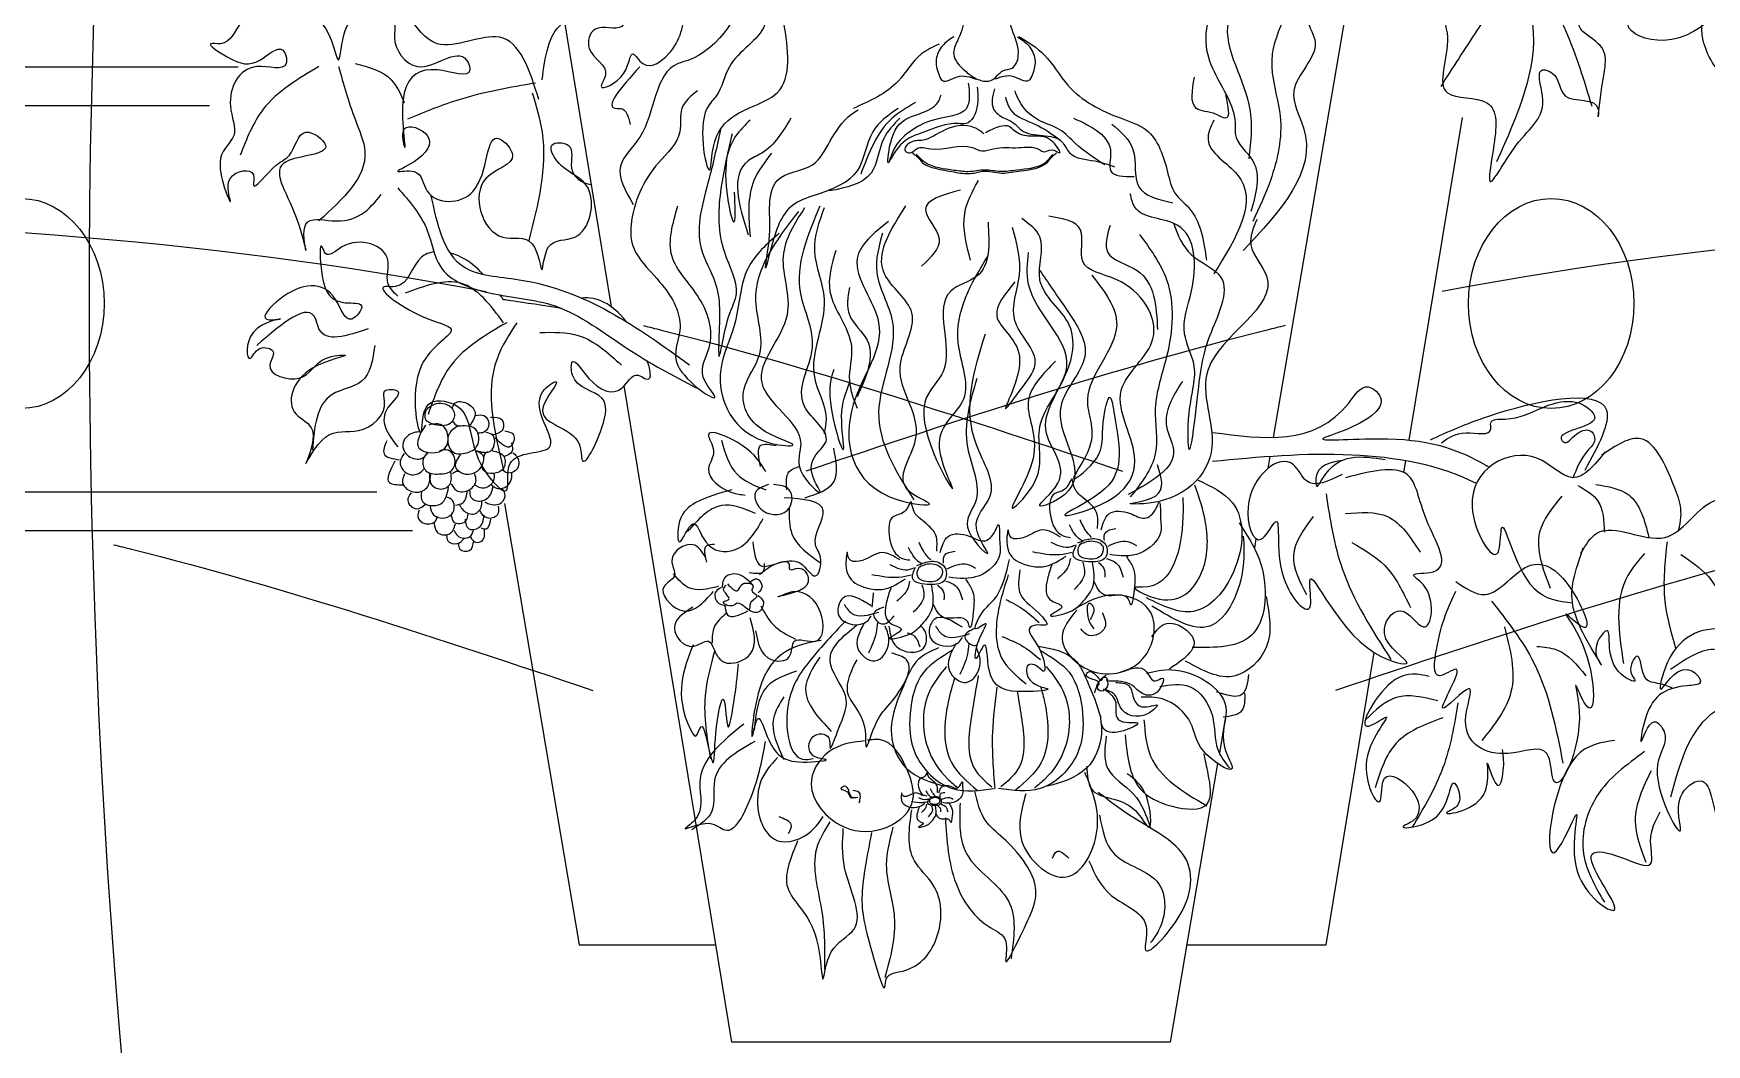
# Model space of a CAD drawing. Extents: x 3172 to 33391, y 13916 to 34175.
# Drawn here: x 27343.2 to 27797.8, y 25457.2 to 25731.9 of the extents above; entities that cross this region are included whole.
import ezdxf

# ---------------------------------------------------------------- set-up
doc = ezdxf.new("R2010")
doc.units = 0
doc.layers.get('0').update_dxf_attribs({"linetype": 'CONTINUOUS'})

# ---------------------------------------------------------------- blocks, each defined once
blk = doc.blocks.new('A$C04106B1A')
for p, q in [((523.1, 713.6), (473.5, 1016.5)), ((1235.5, 997.9), (1165.4, 586.9)), ((1297.3, 584.3), (1348.9, 897.2)), ((640, 0), (535.6, 637.1)), ((1162.2, 568.3), (1160.2, 556.7)), ((1292.1, 552.9), (1294, 564.1)), ((419.5, 522.6), (492, 94.4)), ((1148.6, 488.6), (1147.1, 479.3)), ((1216.6, 94.4), (1263.3, 378.1)), ((1119.2, 316), (1113.1, 280.4)), ((1111.4, 270.4), (1065.3, 0)), ((492, 94.4), (624.6, 94.4)), ((1081.4, 94.4), (1216.6, 94.4)), ((1065.3, 0), (640, 0))]:
    blk.add_line(p, q)
for points in [[(1573.1, 1277.4), (1592.2, 1309.2), (1665.4, 1321.9), (1665.4, 1299.7), (1662.2, 1277.4), (1678.2, 1312.4), (1729.1, 1328.3), (1716.4, 1309.2), (1735.4, 1287), (1719.5, 1236.1), (1754.5, 1245.6), (1789.6, 1223.3), (1767.3, 1217), (1770.5, 1185.2), (1719.5, 1178.8), (1757.7, 1162.9), (1792.7, 1061.1), (1783.2, 1083.4), (1745, 1057.9), (1681.3, 1096.1), (1681.3, 1112), (1662.2, 1105.7), (1681.3, 1083.4), (1681.3, 1016.6), (1675, 997.5), (1681.3, 956.2), (1646.3, 879.8), (1643.1, 911.6), (1608.1, 933.9), (1582.7, 972.1), (1601.8, 1067.5), (1601.8, 1086.6), (1585.8, 1070.7), (1601.8, 1045.2), (1544.5, 972.1), (1509.5, 988), (1525.4, 1019.8), (1480.8, 1077), (1468.1, 1156.5), (1528.6, 1194.7), (1579.5, 1220.2), (1582.7, 1287)], [(258.5, 1242.4), (214, 1271), (188.5, 1255.1), (182.1, 1242.4), (175.8, 1204.3), (147.1, 1217), (108.9, 1217), (93, 1207.4), (67.6, 1172.4), (86.7, 1182), (86.7, 1153.4), (86.7, 1115.2), (96.2, 1077), (108.9, 1105.7), (153.5, 1105.7), (169.4, 1127.9), (191.7, 1140.6), (172.6, 1108.8), (166.2, 1045.2), (188.5, 1013.4), (185.3, 1045.2), (185.3, 1057.9), (201.2, 1026.1), (217.2, 1000.7), (242.6, 988), (258.5, 953), (264.9, 981.6), (284, 1010.2), (284, 1045.2), (280.8, 1051.6), (280.8, 1077), (293.5, 1067.5)], [(607.6, 1263.8), (602.8, 1210.4), (606.6, 1151.8), (637.6, 1052.1), (647, 1030.4), (597.2, 952.7), (587.9, 949.6), (550.6, 878.1), (532, 850.2), (544.4, 812.9)], [(667.6, 1219.7), (669, 1170.7), (665.3, 1132.9), (659.4, 1042.8), (671.8, 986.9), (637.6, 946.5), (625.2, 918.5), (615.9, 906.1), (619, 847.1), (622.1, 868.8), (643.9, 899.9), (684.3, 921.6), (690.5, 990)], [(1202.4, 1163.2), (1189.1, 1110.2), (1209.9, 1063), (1198.6, 991.2), (1206.1, 970.4), (1185.3, 923.1), (1194.8, 887.2), (1136.2, 768.2)], [(1104, 1144.3), (1105.9, 1104.6), (1113.5, 1076.2), (1113.5, 1034.6), (1100.2, 966.6), (1109.7, 938.3), (1128.6, 889.1), (1128.6, 881.6), (1145.6, 855.1), (1143.7, 806)], [(538.2, 999.3), (533.2, 985.7), (507.4, 982.9), (501.7, 964.3), (517.4, 938.6), (513.3, 927.8), (535.1, 940.3), (544.4, 958.9), (553.7, 949.6), (578.6, 958.9), (594.1, 1002.4), (594.1, 1055.2), (612.8, 1126.7)], [(1164.5, 1121.6), (1141.8, 1063), (1141.8, 1032.8), (1122.9, 995), (1141.8, 909.9), (1141.8, 857)], [(1183.4, 1123.5), (1170.2, 1080), (1185.3, 1042.2), (1164.5, 959), (1164.5, 940.2), (1172.1, 898.6), (1162.6, 836.2), (1145.6, 796.5)], [(854.1, 1080.3), (863.7, 1061), (860.1, 1048.9), (861.3, 1034.5), (861.3, 1012.8), (864.9, 992.3), (858.9, 971.8), (855.3, 958.5), (866.1, 942.8), (875.8, 935.6), (881.8, 933.2), (891.5, 933.2), (903.5, 942.8), (912, 945.2), (918, 957.3), (912, 982.6), (907.2, 1003.1), (907.2, 1026), (908.4, 1040.5), (903.5, 1053.8), (903.5, 1071.9), (910.8, 1085.1)], [(1385.3, 1048.4), (1363, 1064.3), (1321.7, 1032.5), (1334.4, 975.2), (1334.4, 921.2), (1372.6, 911.6), (1379, 867.1), (1375.8, 835.3), (1401.2, 870.3), (1426.7, 918), (1426.7, 943.4), (1436.2, 940.3), (1449, 918), (1480.8, 905.3), (1480.8, 898.9), (1484, 924.3), (1480.8, 968.9), (1461.7, 988), (1471.3, 1003.9), (1496.7, 1054.8), (1452.2, 1080.2), (1398.1, 1048.4)], [(1401.2, 1045.2), (1417.1, 988), (1382.1, 854.4)], [(1417.1, 1042), (1449, 981.6), (1474.4, 908.4)], [(1398.1, 1032.5), (1363, 981.6), (1328, 927.5)], [(217.2, 997.5), (163, 988), (143.9, 968.9), (134.4, 968.9), (150.3, 956.2), (182.1, 953), (204.4, 962.5), (207.6, 949.8), (179, 946.6), (153.5, 908.4), (156.7, 879.8), (143.9, 857.6), (153.5, 816.2), (153.5, 838.5), (175.8, 841.6), (175.8, 832.1), (198.1, 851.2), (210.8, 860.7), (226.7, 883), (245.8, 870.3), (207.6, 854.4), (217.2, 800.3), (226.7, 768.5), (226.7, 793.9), (252.2, 797.1), (280.8, 803.5), (299.9, 822.6)], [(452.7, 914.8), (414.5, 975.2), (354, 968.9), (325.4, 997.5)], [(855.3, 975.4), (844.4, 966.9), (838.4, 953.7), (840.8, 939.2), (844.4, 933.2), (858.9, 936.8), (877, 934.4)], [(917.2, 975.4), (928.1, 966.9), (934.1, 953.7), (931.7, 939.2), (928.1, 933.2), (913.6, 936.8), (895.5, 934.4)], [(918.6, 976), (943.2, 958), (966.1, 928.5), (1017.8, 896.5), (1042.4, 885), (1062.9, 844.1), (1070.3, 823.6), (1083.4, 809.7), (1100.6, 758.9)], [(841.1, 968.5), (824.1, 959), (801.4, 932.6), (757.9, 906.1)], [(239.4, 946.6), (185.3, 905.3), (163, 860.7)], [(258.5, 946.6), (274.4, 895.7), (284, 863.9), (239.4, 797.1)], [(274.4, 949.8), (309.5, 933.9), (322.2, 911.6)], [(550.6, 946.5), (528.8, 906.1), (532, 906.1), (541.3, 890.6)], [(449.5, 930.7), (376.3, 914.8), (325.4, 895.7)], [(869.5, 930.7), (867.6, 906.1), (835.5, 894.8), (812.8, 883.5), (795.7, 862.7), (792, 853.2), (793.9, 872.1), (810.9, 896.7), (826, 902.4), (841.1, 913.7), (843, 919.4)], [(878.1, 926.8), (878.1, 908.2), (867.2, 891.4), (859.9, 891.4), (825.5, 882.8), (808.7, 875.1), (792.3, 853.8)], [(1119.1, 919.4), (1119.1, 896.7), (1109.7, 900.5), (1090.8, 906.1), (1088.9, 936.4)], [(446.3, 921.2), (455.9, 883), (443.1, 778)], [(606.6, 923.1), (591.5, 906.1), (589.6, 883.5), (568.8, 853.2), (542.3, 792.7), (542.3, 779.5), (574.5, 732.3), (589.6, 690.7), (587.7, 656.7), (623.6, 626.4), (612.3, 645.3), (618, 673.7), (606.6, 724.7), (582, 762.5), (587.7, 811.6)], [(818.4, 911.8), (795.7, 896.7), (765.2, 842.4)], [(894.8, 925.2), (894, 905.5), (904.6, 896.5), (912.8, 892.4), (921, 885), (960.4, 873.6), (967.8, 862.9), (992.4, 855.1), (1011.3, 849.4)], [(905.5, 917), (911.2, 903.9), (934.2, 890.8), (958.8, 875.2)], [(1001.9, 851.3), (973.5, 872.1), (958.4, 885.3), (937.6, 894.8), (918.7, 913.7), (914.9, 923.1)], [(657.7, 894.8), (635, 857), (642.6, 796.5), (642.6, 824.9)], [(697.4, 896.7), (669, 862.7), (655.8, 855.1), (655.8, 783.3)], [(803, 896.5), (787.4, 876.8), (775.1, 843.3), (734.9, 826)], [(971.6, 896.7), (1007.6, 862.7), (1007.6, 845.7), (1030.3, 840)], [(1107.8, 894.8), (1102.1, 875.9), (1130.5, 841.9), (1107.8, 745.5)], [(629.3, 887.2), (618, 838.1), (610.4, 770.1), (623.6, 737.9), (627.4, 681.2), (627.4, 666.1), (636.9, 703.9), (644.5, 726.6), (633.1, 766.3), (629.3, 824.9), (640.7, 881.6)], [(884.7, 881.3), (875.6, 887.4), (847, 885.3), (824.5, 875.1), (813.3, 873.1), (808.2, 864.9), (813.3, 862.9), (819.4, 867), (832.7, 867), (873.5, 868), (882.7, 864.9), (893.9, 867), (918.4, 868), (938.8, 866), (942.9, 863.9), (950.1, 866), (958.2, 862.9), (952.1, 873.1), (927.6, 879.2), (914.3, 884.3), (909.2, 888.4), (900.1, 888.4), (885.8, 882.3)], [(1008.8, 890.8), (1029.3, 866.2), (1035, 830.1), (1067.8, 814.6)], [(678.5, 862.7), (661.5, 836.2), (657.7, 781.4)], [(814.9, 863.2), (816.8, 861.6), (819.2, 859.9), (825.2, 853.4), (837.3, 848), (855.8, 844.4), (871.6, 842.9), (885.1, 845.2), (890.5, 845), (899.6, 843.5), (918.3, 845.2), (938.2, 849.1), (946.6, 854.3), (951.9, 860.4), (955.2, 863.1)], [(819, 861.7), (827.6, 853.9), (855.8, 846.3), (869.4, 845), (885.8, 846.6), (900.6, 845.2), (916.2, 846.5), (944.6, 853.9), (951.5, 861.4)], [(315.8, 828.9), (344.5, 787.6), (357.2, 752.6), (405, 727.1), (468.6, 714.4), (538.6, 673.1), (605.5, 634.9)], [(879, 836.2), (865.7, 804.1), (871.4, 758.7)], [(347.7, 822.6), (379.5, 752.6), (433.6, 739.9), (599.1, 657.2)], [(861.9, 826.8), (827.9, 807.9), (841.1, 779.5), (824.1, 753.1)], [(1068.5, 794.8), (1086, 764.1), (1114.6, 742.1), (1103.6, 685.1), (1090.4, 614.8), (1083.8, 575.3), (1083.8, 610.4), (1088.2, 658.7), (1079.4, 687.3), (1086, 729), (1072.8, 792.6), (1031.1, 810.2), (1026.7, 823.3)], [(686.1, 785.2), (655.8, 751.2), (642.6, 696.4), (629.3, 652.9), (678.5, 581.1), (699.3, 579.2), (672.8, 592.4), (652, 634), (667.1, 668), (663.4, 719), (705, 806)], [(710.6, 809.7), (689.8, 762.5), (693.6, 705.8), (669, 639.7), (706.9, 581.1), (706.9, 554.6), (725.8, 533.8), (720.1, 545.2), (720.1, 567.8), (731.4, 583), (710.6, 617), (718.2, 673.7), (706.9, 726.6), (725.8, 811.6)], [(729.6, 809.7), (720.1, 768.2), (729.6, 720.9), (720.1, 645.3), (731.4, 605.6), (729.6, 590.5)], [(792, 796.5), (761.7, 760.6), (782.5, 698.2), (757.9, 618.9), (801.4, 526.3), (831.7, 522.5), (810.9, 535.7), (818.4, 584.9), (803.3, 654.8), (814.7, 707.7), (788.2, 745.5), (809, 811.6)], [(888.6, 795.6), (877.8, 743.3), (852.5, 728.9), (845.3, 651.4), (827.2, 620.7), (854.3, 537.7), (841.7, 584.6), (865.1, 624.3), (859.7, 678.4), (888.6, 763.2)], [(938.9, 748.7), (963, 713.6), (982.8, 667.5), (958.6, 612.6), (963, 531.4), (938.9, 520.4), (956.4, 542.4), (945.4, 590.7), (967.4, 656.5), (967.4, 696), (938.9, 739.9), (938.9, 781.6), (921.3, 799.2)], [(989.4, 744.3), (1013.5, 696), (985, 623.6), (987.2, 577.5), (971.8, 546.8), (993.8, 566.5), (1000.4, 601.7), (1007, 625.8), (1011.3, 608.2), (998.2, 533.6), (963, 511.7), (1011.3, 529.2), (1031.1, 564.3), (1017.9, 632.4), (1048.7, 682.9), (1013.5, 739.9), (980.6, 757.5), (978.4, 788.2), (947.6, 801.4)], [(1149.4, 798.4), (1143.7, 773.8), (1158.9, 743.6), (1102.1, 652.9), (1105.9, 577.3), (1039.7, 522.5), (1026.5, 522.5), (1051.1, 530), (1053, 560.3)], [(315.8, 724), (306.3, 736.7), (306.3, 758.9), (261.7, 771.7), (245.8, 765.3), (242.6, 771.7), (242.6, 743), (264.9, 717.6), (280.8, 714.4), (271.3, 701.7), (255.4, 720.8), (201.2, 720.8), (188.5, 701.7), (201.2, 701.7), (175.8, 689), (172.6, 663.5), (182.1, 673.1), (194.9, 669.9), (191.7, 657.2), (220.3, 644.4), (245.8, 663.5), (264.9, 666.7), (233.1, 654), (217.2, 609.5), (233.1, 593.6), (226.7, 561.7), (245.8, 587.2), (277.6, 593.6), (303.1, 622.2), (303.1, 631.7), (315.8, 631.7), (306.3, 615.8), (315.8, 577.6)], [(786.3, 785.2), (780.6, 747.4), (795.7, 700.1), (782.5, 611.3), (816.6, 526.3)], [(914.7, 737.7), (897.1, 704.8), (919.1, 665.3), (905.9, 614.8), (921.3, 634.6), (934.5, 660.9), (914.7, 700.4), (919.1, 744.3), (912.5, 790.4)], [(1007, 792.6), (1004.8, 766.3), (1033.3, 748.7), (1053.1, 691.6)], [(1035.5, 783.8), (1061.9, 739.9), (1061.9, 665.3), (1050.9, 614.8), (1050.9, 570.9), (1026.7, 529.2)], [(740.9, 768.2), (735.2, 728.5), (756, 675.6), (754.1, 641.6), (761.7, 615.1)], [(954.2, 660.9), (927.9, 623.6), (932.3, 566.5), (912.5, 518.2), (934.5, 544.6), (938.9, 597.3), (965.2, 656.5), (927.9, 735.5), (927.9, 766.3)], [(418.6, 698.2), (377.2, 736.4), (323.1, 726.9)], [(754.1, 732.3), (754.1, 705.8), (771.2, 681.2), (761.7, 626.4)], [(287.2, 692.2), (239.4, 692.2), (236.3, 701.7), (179, 676.2)], [(421.7, 698.2), (367.6, 656.9), (345.3, 609.2)], [(431.3, 698.2), (412.2, 663.2), (418.6, 555.1)], [(453.6, 688.7), (491.8, 685.5), (533.1, 656.9)], [(877.8, 644.1), (868.7, 577.4), (876, 523.3), (868.7, 499.9), (888.3, 474.3), (877.4, 498.5), (890.5, 529.2), (877.4, 579.7), (886.1, 687.3)], [(293.5, 676.2), (280.8, 641.3), (252.2, 628.5), (233.1, 574.5)], [(739, 652.9), (735.2, 635.9), (748.5, 575.4), (746.6, 607.5), (754.1, 639.7)], [(1077.2, 641.2), (1061.9, 597.3), (1068.5, 575.3), (1024.5, 531.4)], [(1318, 584.6), (1374.6, 607.6), (1488.8, 613.4), (1467.7, 554.9)], [(343.3, 613.3), (342.8, 604.8), (352.2, 599.1), (368.2, 601.7), (370.4, 612), (363.8, 618.6), (347.7, 617.3), (343.3, 613.3)], [(368.7, 615.5), (371.3, 620), (382.9, 620), (390.9, 610.6), (385.1, 597.7)], [(1328.6, 581.7), (1352.5, 591.3), (1376.5, 595.2), (1376.5, 600.9), (1390, 604.7), (1425.5, 615.3), (1469.6, 616.3), (1477.3, 605.7), (1445.6, 583.7), (1446.6, 582.7), (1460, 590.4), (1474.4, 592.3), (1477.3, 584.6), (1470.5, 574.1), (1456.2, 547.2)], [(342.7, 598.9), (336.4, 576.6), (361.8, 576.6), (358.6, 598.9), (345.9, 598.9)], [(369.1, 602.6), (372.2, 599.1), (376.2, 597.7)], [(391.4, 608), (399.8, 608), (404.3, 599.9), (399.4, 591.9), (394, 591)], [(405.9, 606.4), (417, 603.8), (417.7, 594.6), (408.5, 589.4)], [(336.6, 592.3), (329.4, 590.8), (320.7, 580.1), (326.3, 568.8), (339.6, 566.8), (345.3, 572.4)], [(374.4, 598), (365.2, 589.3), (369.8, 572.4), (382.6, 571.9), (392.4, 578), (391.3, 594.9), (380.6, 598), (372.9, 597.5)], [(401.2, 591.9), (407.4, 589.7), (409.2, 579.9), (405.6, 573.3), (392.3, 573.7)], [(419.6, 593.3), (428.1, 589.4), (425.5, 578.3), (410.5, 586.1)], [(673, 553.7), (650.2, 579), (617.3, 589.2), (622.3, 574), (617.3, 556.3), (640.1, 533.5), (652.8, 530.9)], [(305.1, 583.5), (302.5, 571.1), (317.6, 565.2)], [(322.2, 571.4), (318.1, 562.7), (327.8, 550.9), (340.1, 555), (341.7, 557)], [(345.3, 572.4), (340.6, 565.7), (343.2, 554.5), (356, 551.4), (368.8, 555.5), (370.9, 567.3), (364.7, 574.4), (356.5, 573.9)], [(391.4, 574.1), (398, 570.1), (394.9, 555.9), (377.6, 552.3), (372.2, 558.1), (376.7, 570.1)], [(407.4, 574.1), (419, 567.9), (418.5, 557.2), (408.7, 551.9), (398.9, 555), (397.6, 559)], [(402.9, 572.8), (399.8, 570.1), (399.8, 568.4)], [(427.4, 571.9), (431, 568.8), (431.9, 556.8), (420.7, 552.8), (417.2, 555.5)], [(426.1, 581.7), (426.5, 572.8), (419.4, 568.4)], [(629.9, 584.1), (645.1, 551.2), (673, 536)], [(668, 558.8), (668, 579), (683.2, 579)], [(711, 528.4), (738.9, 543.6), (738.9, 576.5)], [(1232.3, 550.9), (1197.7, 544.6), (1185.1, 560.4), (1140.9, 519.4), (1153.5, 488), (1166.2, 503.7), (1175.6, 450.2), (1200.8, 421.8), (1200.8, 443.9), (1263.8, 377.8), (1295.3, 368.3), (1273.3, 396.7), (1289, 418.7), (1311.1, 403), (1311.1, 443.9), (1301.6, 453.3), (1320.5, 456.5), (1314.2, 506.8), (1295.3, 550.9), (1235.5, 547.8)], [(1232.6, 564.5), (1206.7, 547.2), (1207.7, 539.6), (1213.4, 547.2), (1273.9, 565.4)], [(313, 563.9), (307.7, 543), (320.8, 541)], [(322.4, 551.5), (320.6, 543), (332.6, 533.7), (345.1, 539.4), (346.8, 552.3)], [(347.7, 551), (347.7, 542.6), (358, 536.8), (366.4, 541.2), (367.3, 553.2)], [(369.1, 551.5), (371.8, 553.7), (374.9, 554.1)], [(406.9, 540.8), (411.8, 537.7), (422.1, 539.9), (426.5, 547.9), (426.5, 552.8)], [(693.3, 536), (695.8, 553.7), (706, 558.8)], [(338.8, 534.1), (339.7, 524.8), (357.5, 522.5), (365.1, 538.6)], [(367.8, 541.7), (372.7, 535.4), (385.6, 536.3), (391.8, 545.2), (390.5, 551.5)], [(385.6, 535.9), (386.9, 528.8), (396.7, 525.2), (406.1, 531.9), (408.3, 539.9)], [(409.2, 551.9), (408.7, 545.2), (399.8, 537.7), (390, 540.8)], [(400.3, 524.3), (404.3, 522.5), (416.3, 523.4), (419.9, 532.3), (417.2, 537.2)], [(640.1, 536), (604.6, 523.3), (589.4, 505.6), (589.4, 485.4), (602.1, 503.1), (614.7, 485.4), (642.6, 477.8), (670.5, 508.1)], [(675.6, 541.1), (662.9, 533.5), (670.5, 515.7), (695.8, 518.3), (695.8, 536), (680.6, 541.1)], [(994.8, 498.4), (993.9, 514), (981, 528.2), (971.6, 540.7), (970.2, 546.3), (964.5, 537.9), (953.3, 532.3), (949.1, 511.2), (961.7, 491.3), (968.8, 489.9)], [(1077.7, 528.7), (1077.7, 509.2), (1038.6, 441.5), (1032.1, 441.5), (1050.3, 431.1), (1095.9, 455.8), (1099.8, 504), (1089.4, 540.4)], [(1092, 545.6), (1125.8, 523.5), (1127.1, 457.1), (1088.1, 418.1), (1042.5, 431.1)], [(1460.9, 540.3), (1480.5, 524.9), (1486.7, 495)], [(1478.5, 541.3), (1510.4, 531), (1530, 489.9)], [(329, 533.2), (325.5, 525.7), (333.9, 517.6), (342.8, 522.1)], [(347.3, 520.3), (350.4, 511.9), (368.2, 512.3), (367.8, 527), (362.9, 528.8)], [(371.8, 521.2), (378.9, 523.4), (383.4, 535.4)], [(375.8, 521.2), (379.3, 516.3), (390.5, 512.8), (396.7, 519), (397.6, 525.2)], [(413.2, 520.3), (412.3, 511.4), (402.5, 508.7), (395.4, 515.9)], [(662.9, 513.2), (629.9, 520.8), (597, 495.5)], [(660.4, 485.4), (668, 462.6), (706, 465.1), (721.2, 452.5), (726.2, 470.2), (721.2, 482.8), (728.8, 515.7), (690.8, 528.4)], [(838.8, 476.4), (837.9, 492), (824.9, 506.3), (815.5, 518.7), (814.1, 524.3), (808.5, 515.9), (797.2, 510.3), (793, 489.2), (805.7, 469.3), (812.7, 468)], [(998.3, 497.1), (1006, 512.7), (1026.5, 513.1), (1040.5, 508.4), (1051.8, 518.2), (1054.6, 523.8), (1056, 509.8), (1056, 494.3), (1036.3, 474.6), (1006.7, 473.2)], [(1216.6, 532), (1232.3, 459.6), (1279.6, 371.5)], [(1445.5, 530), (1423.9, 495), (1434.2, 440.5)], [(336.6, 516.3), (335.3, 510.1), (341.9, 503.4), (353.1, 506.5), (354.4, 510.5)], [(351.3, 503.4), (354, 495), (366, 493.2), (371.8, 503)], [(367.8, 511), (370.4, 504.7), (381.6, 505.6), (384.2, 513.2)], [(381.1, 507.4), (384.7, 498.1), (394.5, 499.4), (399.8, 511.4)], [(396.7, 499), (401.6, 498.1), (406.1, 507.4)], [(695.8, 518.3), (698.4, 493), (726.2, 465.1)], [(989, 489.9), (985, 494.4), (977.9, 506.9)], [(1132.3, 504), (1154.5, 459.7), (1144.1, 394.7), (1086.8, 383)], [(1204, 510), (1185.1, 472.2), (1197.7, 434.4)], [(1235.5, 513.1), (1276.4, 510), (1307.9, 475.4)], [(363.3, 491.8), (364.2, 487), (373.6, 483.8), (380.7, 489.2)], [(370.4, 496.7), (374, 491.4), (385.6, 490.5), (389.6, 497.2)], [(386.5, 490.1), (391.4, 485.2), (398, 487), (399.8, 498.1)], [(842.2, 475.1), (849.9, 490.7), (870.4, 491.1), (884.4, 486.4), (895.7, 496.2), (898.5, 501.9), (899.9, 487.8), (899.9, 472.3), (880.2, 452.7), (850.7, 451.2)], [(958.9, 490.1), (942, 497.1), (919.5, 488.7), (909.7, 491.5), (908.3, 497.1), (906.9, 485.9), (918.1, 466.2), (944.8, 462), (964.5, 471.8)], [(981, 485.9), (977, 488.6), (967.6, 502)], [(975.8, 484.5), (989.9, 488.7), (1002.5, 483.1), (1002.5, 470.4), (988.5, 466.2), (971.6, 471.8), (974.4, 483.1)], [(1001.5, 486.8), (1002.4, 494.4), (1012.6, 498.4)], [(1005.1, 481.5), (1024.2, 485.9), (1032.7, 481.9)], [(1136.3, 491), (1136.3, 462.3), (1103.7, 403.8), (1047.7, 423.3)], [(374.4, 483.8), (376.2, 478.5), (385.6, 477.2), (389.6, 486.5)], [(614.7, 470.2), (602.1, 482.8), (581.8, 467.6), (584.3, 452.5), (574.2, 442.3), (589.4, 419.5), (622.3, 437.3)], [(615.8, 465.8), (615.8, 482), (623.3, 483.2)], [(802.9, 468.1), (786, 475.1), (763.5, 466.7), (753.6, 469.5), (752.2, 475.1), (750.8, 463.9), (762.1, 444.2), (788.8, 440), (808.5, 449.8)], [(824.9, 464), (820.9, 466.6), (811.6, 480)], [(833, 468), (828.9, 472.4), (821.8, 484.9)], [(845.4, 464.9), (846.3, 472.4), (856.6, 476.4)], [(970.3, 475.2), (958.3, 473), (932, 475.7)], [(972.5, 481.9), (969, 480.6), (949.8, 485)], [(977.4, 482.8), (989, 486.4), (1000.2, 480.6), (997.9, 472.1), (985, 469), (977.4, 472.1), (976.5, 480.1), (979.7, 484.6)], [(1022.9, 471.2), (1029.3, 460.6), (1030.7, 442.3), (1026.9, 424.9), (1025, 429.8), (1002.5, 433.8), (991.2, 447.6)], [(1241.8, 484.8), (1273.3, 462.8), (1298.5, 421.8)], [(1525.8, 474.4), (1509.4, 452.8), (1505.2, 367.4)], [(1547.5, 485.7), (1545.4, 428.1), (1555.7, 382.8)], [(1560.8, 473.4), (1587.6, 451.8), (1611.3, 397.2)], [(627, 442.2), (598.4, 440.9), (583.4, 454.6)], [(630.7, 440.9), (634.5, 452.1), (644.4, 454.6), (659.4, 444.7)], [(656.9, 455.9), (670.6, 457.1), (671.8, 464.6)], [(666.8, 453.4), (681.8, 463.8), (695.5, 464), (696.1, 459), (704.9, 460), (714.2, 450.6), (684.2, 432.2)], [(816.5, 460), (812.9, 458.6), (793.7, 463.1)], [(819.7, 462.5), (833.8, 466.7), (846.5, 461.1), (846.5, 448.4), (832.4, 444.2), (815.5, 449.8), (818.3, 461.1)], [(821.4, 460.8), (833, 464.4), (844.1, 458.6), (841.9, 450.2), (828.9, 447), (821.4, 450.2), (820.5, 458.2), (823.6, 462.6)], [(849, 459.5), (868.2, 464), (876.6, 460)], [(919.5, 458.3), (919.5, 436), (938.1, 416.1), (945.6, 404.9), (936.9, 404.9), (929.4, 402.4), (938.1, 382.5), (941.9, 360.1), (935.7, 365.1), (928.2, 366.3), (929.4, 351.4), (946.9, 342.7), (924.5, 340.2), (889.6, 361.3), (884.6, 385), (877.2, 372.5), (879.6, 389.9), (885.9, 406.1), (877.2, 401.1), (883.4, 417.3), (894.6, 429.7), (908.3, 463.3), (909.5, 468.3)], [(950.5, 463.4), (946.3, 449.3), (950.5, 428.2), (960.3, 422.6), (949.1, 414.2), (965.9, 417), (980, 426.8), (989.9, 440.9), (989.9, 466.2)], [(968.5, 469.4), (966.7, 462.3), (956, 449.8)], [(980.5, 465.9), (982.3, 454.7), (972.1, 439.2)], [(995.7, 465.4), (1001.1, 459.6), (1001.9, 451.2)], [(1003.7, 469.4), (1013.1, 465), (1019.8, 451.2)], [(1342.6, 447), (1370.9, 434.4), (1415, 462.8), (1446.5, 450.2), (1465.4, 403), (1449.7, 415.5), (1462.3, 393.5), (1468.6, 327.4), (1459.1, 346.3), (1462.3, 321.1), (1437.1, 255), (1430.8, 280.2), (1393, 280.2), (1352, 311.7), (1355.2, 343.1), (1330, 324.3), (1342.6, 362), (1326.8, 355.7), (1323.7, 380.9), (1342.6, 437.6)], [(629.5, 440.9), (624.5, 437.2), (625.8, 427.2), (634.5, 423.5)], [(635.7, 444.7), (645.7, 438.4), (650.6, 444.7), (660.6, 442.2), (659.4, 438.4), (664.3, 433.5), (658.1, 426), (656.9, 419.8), (645.7, 426), (640.7, 423.5), (632, 427.2), (637, 429.7), (632, 439.7), (634.5, 443.4)], [(658.1, 447.1), (664.3, 449.6), (669.3, 442.2), (665.6, 436)], [(814.2, 453.3), (802.2, 451), (775.9, 453.7)], [(794.4, 441.4), (790.2, 427.3), (794.4, 406.3), (804.3, 400.6), (793, 392.2), (809.9, 395), (824, 404.9), (833.8, 418.9), (833.8, 444.2)], [(812.5, 447.5), (810.7, 440.4), (800, 427.9)], [(824.5, 443.9), (826.3, 432.8), (816, 417.2)], [(866.8, 449.3), (873.2, 438.6), (874.6, 420.3), (870.8, 402.9), (869, 407.8), (846.5, 411.9), (835.2, 425.7)], [(839.6, 443.5), (845, 437.7), (845.9, 429.2)], [(847.7, 447.5), (857, 443), (863.7, 429.2)], [(908.3, 453.4), (899.6, 423.5), (902.1, 372.5), (925.7, 347.7)], [(633.2, 423.5), (635.7, 414.8), (655.6, 418.5)], [(665.6, 433.5), (670.6, 427.2), (665.6, 417.3), (655.6, 419.8)], [(662.9, 399.3), (678.1, 371.4), (695.8, 374), (700.9, 389.2), (721.2, 389.2), (726.2, 417), (700.9, 437.3), (685.7, 432.2)], [(668.1, 423.5), (680.5, 404.9), (701.7, 391.2)], [(775.1, 423.5), (747.7, 431), (744, 413.6), (771.4, 408.6), (775.1, 413.6)], [(749, 424.8), (756.4, 416.1), (782.6, 417.3)], [(776.3, 422.3), (777.6, 436)], [(787.6, 422.3), (777.6, 414.8), (785.1, 406.1), (797.5, 413.6)], [(905.8, 429.7), (923.2, 419.8), (938.1, 407.4)], [(974.8, 419.4), (960.5, 393.4), (987.8, 360.8), (1041.2, 375.1), (1045.1, 419.4), (1006, 433.7), (969.6, 418.1)], [(991.7, 401.2), (986.5, 410.3), (987.8, 425.9), (990.4, 423.3), (987.8, 410.3)], [(1158.4, 432.4), (1158.4, 383), (1128.4, 355.6), (1080.3, 369.9)], [(1377.2, 428.1), (1418.2, 368.3), (1446.5, 270.7)], [(602.1, 422.1), (584.3, 401.8), (602.1, 384.1), (617.3, 389.2), (624.9, 376.5), (632.5, 368.9), (657.8, 376.5), (657.8, 411.9)], [(634.5, 416.1), (623.3, 403.6), (620.8, 387.5)], [(750.2, 408.6), (716.6, 371.3), (694.2, 324), (711.6, 274.3), (719.1, 275.5)], [(768.9, 407.4), (762.7, 381.2), (778.8, 370), (792.5, 388.7), (788.8, 403.6)], [(781.3, 407.4), (780.1, 397.4), (772.6, 377.5)], [(863.7, 402.7), (836.3, 410.2), (832.5, 392.7), (859.9, 387.8), (863.7, 392.7)], [(999.5, 416.8), (1002.1, 402.5), (986.5, 394.7), (978.7, 401.2)], [(1047.7, 393.4), (1062, 406.4), (1088.1, 390.8), (1064.6, 362.1)], [(726.6, 389.9), (666.8, 342.7), (660.6, 299.1), (665.6, 314.1), (673, 300.4), (709.1, 271.8), (731.5, 274.3), (719.1, 278), (719.1, 296.7), (734, 295.4), (735.3, 285.5), (742.7, 301.6), (750.2, 336.5), (735.3, 370), (761.4, 404.9)], [(792.5, 403.6), (800, 383.7), (826.1, 382.5), (826.1, 401.1), (823.6, 403.6)], [(810, 397.4), (816.2, 394.9), (822.4, 383.7)], [(837.5, 403.9), (845, 395.2), (871.1, 396.5)], [(902.1, 393.7), (923.2, 383.7), (939.4, 371.3)], [(1389.8, 403), (1396.1, 340), (1367.8, 292.8)], [(1668.8, 317.3), (1662.4, 361.8), (1608.3, 400), (1547.8, 368.2), (1541.5, 342.7), (1566.9, 361.8), (1579.7, 349.1), (1566.9, 345.9), (1525.5, 310.9), (1522.4, 291.9), (1535.1, 310.9), (1544.6, 301.4), (1538.3, 269.6), (1560.6, 206), (1560.6, 237.8), (1579.7, 253.7), (1601.9, 206), (1637, 177.3), (1637, 142.4), (1656.1, 180.5), (1684.7, 221.9), (1668.8, 253.7), (1700.6, 237.8), (1710.2, 206), (1722.9, 228.2), (1748.4, 241), (1748.4, 285.5), (1710.2, 301.4), (1742, 314.1), (1761.1, 298.2), (1786.6, 276), (1792.9, 320.5), (1792.9, 355.5), (1729.3, 390.5), (1668.8, 352.3)], [(602.4, 385.6), (599.8, 303.6), (605, 297.1), (610.2, 306.2), (615.4, 294.5), (621.9, 271), (624.5, 299.7), (632.3, 332.2), (636.2, 306.2), (642.7, 334.8), (646.6, 367.3)], [(623.2, 379), (614.1, 336.1), (619.3, 274.9)], [(725.3, 373.8), (711.6, 342.7), (736.5, 301.6)], [(761.2, 371.2), (752.1, 340), (769, 304.9), (770.3, 286.7), (780.8, 311.4), (791.2, 325.7), (809.4, 371.2), (795.1, 377.7)], [(840.6, 382.7), (821.3, 371.7), (807.5, 348), (794.8, 299), (809.2, 266), (847.2, 248.4)], [(853.8, 380), (826.2, 359.1), (813, 318.9), (818, 280.3), (854.3, 246.2), (894.6, 246.2)], [(857.4, 386.5), (851.2, 360.4), (867.4, 349.2), (881.1, 367.9), (877.3, 382.8)], [(869.9, 386.5), (868.6, 376.6), (861.2, 356.7)], [(939.6, 380), (967.2, 359.1), (980.4, 318.9), (975.4, 280.3), (939.1, 246.2), (898.9, 246.2)], [(937.5, 384.4), (972.1, 371.7), (985.9, 348), (998.6, 299), (984.3, 266), (946.2, 248.4)], [(1421.3, 384.1), (1440.2, 380.9), (1468.6, 355.7)], [(1633.8, 349.1), (1595.6, 380.9), (1551, 361.8)], [(702.9, 360.1), (674.3, 345.2), (661.8, 302.9)], [(848.3, 364.6), (832.3, 341.4), (830.1, 285.8), (849.4, 255.6), (859.8, 246.7)], [(945.1, 364.6), (961.1, 341.4), (963.3, 285.8), (944, 255.6), (933.6, 246.7)], [(1003.4, 352.3), (1004.8, 347.2), (998.4, 340.7), (994.7, 344), (996.5, 348.1), (984, 356.4), (985.9, 359.2), (995.1, 354.1), (998.8, 351.4), (1000.7, 354.1), (1003.9, 353.2), (1004.4, 350)], [(1017.8, 359.5), (1042.5, 359.5), (1051, 350.6), (1057.8, 353.3), (1052.7, 339.8), (1036.8, 339.4), (1028.2, 346.5), (1006, 350.4)], [(1042.5, 358.2), (1066.8, 361.5), (1119.3, 325.7), (1118.1, 286.2), (1125.4, 265.5), (1097.3, 283), (1085.2, 309.8), (1057.5, 333.3), (1037.3, 334.8)], [(1316.8, 355), (1283.8, 351.9), (1258.1, 306.7), (1273.5, 314.9), (1256, 273.7), (1269.4, 234.6), (1273.5, 256.2), (1300.3, 243.9), (1301.3, 215.1), (1292, 209.9), (1324, 219.2), (1341.5, 251.1), (1344.6, 230.5), (1334.3, 223.3), (1369.3, 239.8), (1373.4, 270.6), (1383.7, 249), (1388.9, 266.5), (1387.8, 284)], [(856, 353), (849.9, 329.9), (853.2, 271.5), (878, 244.5)], [(879.1, 355.8), (872.5, 316.1), (875.8, 264.9), (892.3, 247.8)], [(897.3, 344.7), (892.9, 300.7), (895.1, 246.2)], [(1003.4, 356), (997.4, 351.4), (991.9, 338.9)], [(1002.1, 342.6), (1012.5, 329.6), (1012.7, 322.2), (1015.1, 313), (1033.7, 310), (1002.5, 302.5), (998.5, 310.3), (998.2, 316.6)], [(1012.5, 349.1), (1025.3, 345.9), (1030.4, 332.3), (1037.8, 325.5), (1052.9, 327), (1044.6, 319.4), (1016.8, 325.5), (1011.7, 337.1), (1000.8, 342.6)], [(1055.5, 345.2), (1084.2, 345.2), (1106.3, 316.6), (1111.5, 284.1), (1123.2, 265.8)], [(1141.5, 356.9), (1135, 337.4), (1110.2, 340)], [(690.5, 335.2), (680.5, 314.1), (690.5, 274.3)], [(1137.6, 338.7), (1135, 321.8), (1116.7, 315.3)], [(1325, 331.4), (1284.8, 334.5), (1255, 312.8)], [(1344.6, 329.3), (1330.1, 266.5), (1300.3, 208.9)], [(1643.3, 339.6), (1589.2, 317.3), (1551, 237.8)], [(651.8, 308.8), (608.9, 251.5), (603.7, 215.1), (594.6, 207.3), (618, 212.5), (633.6, 206), (658.4, 237.2), (672.7, 291.9)], [(1039.9, 312.7), (1046.4, 277.6), (1101.1, 229.4)], [(1330.1, 314.9), (1284.8, 290.2), (1264.2, 247)], [(768.9, 292.4), (738.6, 284.7), (717.2, 253.9), (744.7, 211), (786, 207.1), (814.7, 231.3), (809.2, 266.6), (784.4, 293.5), (771.7, 293)], [(1003.4, 297.1), (1004.7, 265.8), (1029.5, 241.1), (1046.4, 207.3)], [(1021.7, 298.4), (1036, 246.3), (1067.2, 229), (1101.4, 231.3), (1102.3, 260.4), (1098.2, 279.8)], [(1496.9, 292.8), (1459.1, 277), (1440.2, 185.7), (1459.1, 220.4), (1462.3, 160.6), (1496.9, 129.1), (1474.9, 182.6), (1503.2, 179.4), (1531.6, 173.1), (1531.6, 195.2), (1541, 223.5)], [(662.3, 291.9), (623.2, 254.1), (620.6, 224.2), (601.1, 206)], [(684.4, 276.2), (667.5, 251.5), (684.4, 195.6), (717, 204.7), (728.7, 219)], [(1525.8, 282), (1479.5, 238.7), (1466.1, 186.3), (1486.7, 135.8)], [(839.6, 242.5), (839.2, 248.8), (834, 254.5), (830.3, 259.4), (829.7, 261.7), (827.4, 258.3), (822.9, 256.1), (821.3, 247.6), (826.3, 239.7), (829.1, 239.1)], [(925.3, 241.1), (922.7, 191.7), (964.4, 160.4), (994.3, 204.7), (982.6, 261.9)], [(984.5, 267.8), (988.7, 246.1), (1031.6, 224.8), (1044.6, 208.7), (1042.3, 238.7), (1023.8, 260.4)], [(1532, 263.4), (1516.6, 215.1), (1526.9, 174.9)], [(762.3, 237.4), (756.3, 237.9), (749.7, 248.4), (745.8, 246.2), (752.4, 242.9), (755.2, 237.4), (759.6, 237.9)], [(757.4, 244.5), (762.9, 242.9), (763.4, 231.9)], [(834, 237.5), (832.4, 238.6), (828.7, 244)], [(837.2, 239.1), (835.6, 240.9), (832.8, 245.9)], [(841, 242), (844, 248.2), (852.2, 248.4), (857.8, 246.5), (862.3, 250.5), (863.5, 252.7), (864, 247.1), (864, 240.9), (856.1, 233), (844.3, 232.5)], [(847.2, 217.7), (857.6, 153.9), (891.4, 111), (905.8, 98), (905.8, 78.5), (920.1, 103.2), (934.4, 152.6), (903.2, 198.2), (886.2, 215.1), (875.8, 243.7)], [(825.2, 239.2), (818.4, 242), (809.4, 238.6), (805.5, 239.8), (804.9, 242), (804.4, 237.5), (808.9, 229.6), (819.6, 228), (827.4, 231.9)], [(829.8, 233.3), (824.9, 232.4), (814.4, 233.4)], [(821.8, 228.5), (820.1, 222.9), (821.8, 214.5), (825.8, 212.2), (821.3, 208.8), (828, 210), (833.6, 213.9), (837.6, 219.5), (837.6, 229.6)], [(830.6, 235.9), (829.2, 235.4), (821.5, 237.2)], [(829, 230.9), (828.3, 228.1), (824, 223.1)], [(832, 237), (837.6, 238.6), (842.6, 236.4), (842.6, 231.3), (837, 229.6), (830.3, 231.9), (831.4, 236.4)], [(833.9, 229.5), (834.6, 225.1), (830.5, 218.8)], [(832.6, 236.3), (837.2, 237.7), (841.7, 235.4), (840.8, 232), (835.6, 230.8), (832.6, 232), (832.2, 235.2), (833.5, 237)], [(850.8, 231.7), (853.3, 227.4), (853.9, 220.1), (852.4, 213.1), (851.6, 215.1), (842.6, 216.7), (838.1, 222.2)], [(839.9, 229.3), (842.1, 227), (842.4, 223.6)], [(842.2, 237.9), (842.6, 240.9), (846.7, 242.5)], [(843.1, 230.9), (846.9, 229.2), (849.5, 223.6)], [(843.7, 235.8), (851.3, 237.5), (854.7, 235.9)], [(861.5, 232), (868, 182.6), (908.4, 137), (911, 81.1)], [(986.5, 176.1), (1008.6, 142.2), (1042.5, 109.7), (1041.2, 90.2), (1071.1, 117.5), (1077.7, 182.6), (1032.1, 216.4), (995.6, 242.4)], [(685.7, 219), (697.4, 211.2), (694.8, 202.1)], [(735.2, 213.8), (722.2, 187.8), (727.4, 126.6), (730, 70.7)], [(775.6, 203.4), (766.4, 143.5), (778.2, 79.8), (788.6, 53.7), (789.9, 61.5), (806.8, 69.4), (839.4, 103.2), (835.5, 152.6), (817.2, 176.1), (814.6, 225.5)], [(996.9, 220.3), (1011.2, 182.6), (1054.2, 153.9), (1054.2, 108.4), (1046.4, 96.7)], [(703.9, 195.6), (693.5, 152.6), (720.9, 104.5), (728.7, 61.5), (736.5, 87.6), (758.6, 109.7), (749.5, 169.5), (748.2, 207.3)], [(796.4, 208.6), (789.9, 172.2), (797.7, 121.4), (788.6, 62.8)], [(951.3, 178.7), (955.3, 185.2), (967, 178.7)]]:
    blk.add_spline(points, degree=3)
for points, knots in [([(449.5, 994.3), (437.5, 1008.3), (415.5, 1033.7), (382.4, 1012.4), (360, 1013.1), (351.2, 1034.1), (357.8, 1005.3), (378.5, 1001.1), (359.3, 982.3), (340.9, 1015.6), (316.3, 991.5), (296.3, 1020.2), (315.6, 989.9), (309.5, 969), (335.1, 928.1), (377.8, 970.4), (390.6, 932.8), (346.5, 950.7), (311.3, 929.3), (327.3, 846.2), (316.8, 895.1), (356.2, 879.9), (338.9, 855.6), (306.2, 841.9), (339.5, 849.5), (340.7, 812.9), (407.5, 811.8), (399.3, 896.9), (438.7, 853.2), (379.8, 842), (403.4, 769.3), (450.5, 787.3), (456.3, 732.8), (458.1, 781.9), (500.2, 773.1), (512.2, 838.4), (473.4, 844), (460.4, 874.1), (490.1, 872.9), (478.7, 844.8), (494.1, 833.4), (503.7, 832.1), (503.7, 832.1)], [0, 0, 0, 0, 31.821451, 58.068161, 66.817431, 74.464421, 85.884732, 97.884617, 103.884449, 124.781141, 141.889338, 150.888824, 167.039687, 175.52169, 199.705727, 231.816943, 238.522987, 259.742922, 285.639119, 319.567132, 330.169401, 345.616581, 364.585541, 376.956439, 387.566407, 402.86094, 432.569272, 470.507191, 484.089077, 506.639485, 546.255557, 565.819169, 583.938235, 599.376818, 617.505342, 650.42594, 678.965902, 687.709211, 698.319178, 713.313842, 729.88189, 729.912359, 729.912359, 729.912359, 729.912359]), ([(455.9, 933.9), (458.9, 956), (462.2, 979.7), (476.8, 989.3), (477.8, 989.8)], [0, 0, 0, 0, 38.230963, 40.884458, 40.884458, 40.884458, 40.884458]), ([(801.4, 906.1), (791.9, 899.5), (770.9, 884.8), (767.8, 839.5), (730.3, 824.7), (691.7, 812.7), (681.7, 786), (669.5, 736.3), (678.6, 786.2), (675.4, 808.1), (680.3, 844.9), (720.2, 844.6), (735.6, 876.1), (749.1, 896.1), (760.3, 903.5), (762.6, 904.8)], [0, 0, 0, 0, 22.29887, 49.440888, 78.842011, 95.231013, 126.809491, 141.175542, 162.742006, 180.380856, 198.726529, 223.558924, 242.4626, 264.900605, 270.366173, 270.366173, 270.366173, 270.366173]), ([(350.9, 766.9), (346.4, 766.2), (330.3, 760.1), (326, 730.3), (287.7, 736.3), (335.3, 701.2), (384.5, 692.7), (318.2, 663), (341.2, 562.4), (338.8, 626.7), (392.5, 617.8), (378.9, 574.3), (428.7, 519.8), (415.5, 576.3), (491.2, 565.8), (436, 621.4), (480.5, 649.2), (434.8, 598.7), (495.1, 598), (493, 549.7), (516.8, 596.2), (520.9, 631.7), (483.5, 634.3), (484.2, 669.4), (503.5, 635.9), (531.7, 623.9), (544.4, 651.9), (562.7, 638.3), (562.2, 649), (558, 661.1)], [789.72117, 789.72117, 789.72117, 789.72117, 798.534284, 824.076349, 830.442646, 860.593269, 881.490442, 911.637137, 954.047154, 971.534027, 988.509765, 1030.28391, 1054.283307, 1071.379465, 1098.962736, 1135.260253, 1145.867403, 1164.836363, 1197.835246, 1208.648111, 1233.381714, 1252.465987, 1276.653891, 1285.135894, 1300.135212, 1322.288256, 1335.872327, 1340.616194, 1358.94854, 1358.94854, 1358.94854, 1358.94854]), ([(398.4, 745.2), (392.4, 751.8), (383.3, 760), (370.3, 764.7), (366.7, 765.7)], [755.245635, 755.245635, 755.245635, 755.245635, 773.070151, 779.867872, 779.867872, 779.867872, 779.867872]), ([(474.8, 712.1), (418.6, 720.5), (418.6, 720.5), (418.6, 720.5), (418.6, 720.5)], [689.046505, 689.046505, 689.046505, 689.046505, 706.282241, 733.94409, 733.94409, 733.94409, 733.94409]), ([(1106.3, 591.8), (1155.9, 585.1), (1214.6, 577.2), (1254, 643.6), (1274.4, 624.2), (1256.1, 597.4), (1178.8, 579.7), (1304.1, 591.5), (1348.8, 573.2), (1373.6, 558.8), (1375, 558)], [0, 0, 0, 0, 90.208832, 106.606786, 118.483086, 127.87031, 165.434498, 207.438609, 272.643696, 276.400701, 276.400701, 276.400701, 276.400701]), ([(1558.6, 496.6), (1564, 515.3), (1554.8, 539.4), (1529.1, 599.9), (1497.8, 578.9), (1484.3, 569.8)], [395.90954, 395.90954, 395.90954, 395.90954, 426.67895, 462.795161, 490.095174, 490.095174, 490.095174, 490.095174]), ([(1362.6, 542.2), (1326, 560.6), (1236.5, 575.8), (1151.1, 567.7), (1106.3, 563.5)], [768.819383, 768.819383, 768.819383, 768.819383, 850.863784, 941.270459, 941.270459, 941.270459, 941.270459]), ([(1487.5, 572.9), (1477.1, 560.1), (1456.5, 534.8), (1413.5, 587.6), (1331.4, 543.1), (1386, 451.4), (1385.8, 529), (1403.3, 433.6), (1442.8, 427.6), (1455.7, 426.5)], [0, 0, 0, 0, 26.888496, 53.199621, 105.691351, 139.537907, 154.378264, 197.600981, 221.031774, 221.031774, 221.031774, 221.031774]), ([(1464, 474.4), (1468.6, 482.3), (1485.3, 511.1), (1550.6, 468.5), (1587.3, 542.6), (1669.2, 516.3), (1652.6, 395.2), (1642.8, 458.6), (1650.9, 407), (1643.6, 396.3), (1639.7, 388), (1639.4, 387.5)], [0, 0, 0, 0, 16.613616, 60.642427, 99.357307, 144.505001, 188.464958, 198.961058, 220.959785, 235.499604, 236.453114, 236.453114, 236.453114, 236.453114]), ([(1552.7, 343.4), (1548.6, 345.4), (1538.3, 349), (1521.9, 349.3), (1522.8, 386.2), (1508, 361.2), (1522.4, 345.8), (1483, 363.6), (1499.3, 416.4), (1472.8, 381.8), (1490.7, 355.9), (1455.5, 410.5), (1452.5, 439.6), (1462.5, 468.9), (1466.1, 479.6)], [360.68268, 360.68268, 360.68268, 360.68268, 367.638525, 377.200871, 392.620841, 403.706467, 409.844291, 422.446588, 449.590824, 465.551779, 473.843419, 494.442437, 532.254655, 553.745941, 553.745941, 553.745941, 553.745941]), ([(876.1, 401.5), (871.2, 399.5), (861.7, 395.7), (871.8, 384.3), (876.8, 385.1), (878.2, 385.8)], [0, 0, 0, 0, 8.295435, 15.942416, 19.367003, 19.367003, 19.367003, 19.367003]), ([(939.7, 345.1), (941.1, 340.1), (947.3, 316.2), (949.9, 274.3), (925, 252.8), (915.4, 244.5)], [5.551802, 5.551802, 5.551802, 5.551802, 15.935138, 54.901406, 79.326317, 79.326317, 79.326317, 79.326317]), ([(917, 340.3), (918.3, 332.5), (922.4, 307.5), (927.3, 269.9), (907.4, 253.1), (901.1, 247.8)], [10.666844, 10.666844, 10.666844, 10.666844, 26.790038, 60.993712, 76.831897, 76.831897, 76.831897, 76.831897])]:
    blk.add_open_spline(points, degree=3, knots=knots)
for points in [[(418.6, 720.5), (417.3, 722.1), (416.1, 723.6), (414.8, 725.2)], [(537.4, 699.3), (523.9, 716.6), (508.8, 724.1), (494.5, 721.9)]]:
    blk.add_open_spline(points, degree=3)
blk = doc.blocks.new('A$C32E301E7')
at = {"color": 4}
for points in [[(129.58, 2509.39), (128, 2509.51), (85.11, 2512.61), (41.75, 2510.48), (0, 2508.44)], [(244.74, 2369.08), (243.15, 2369.2), (200.26, 2372.31), (156.91, 2370.18), (115.15, 2368.13)]]:
    blk.add_open_spline(points, degree=3, knots=[1949.480807, 1949.480807, 1949.480807, 1949.480807, 1954.279277, 2079.106889, 2079.106889, 2079.106889, 2079.106889], dxfattribs=at)
blk.add_open_spline([(390.25, 2436.02), (319.54, 2467.34), (246.14, 2493.2), (171.06, 2504.62)], degree=3, dxfattribs=at)
blk = doc.blocks.new('A$C1E5E7F32')
at = {"rotation": 38.48379099373999}
blk.add_blockref('A$C32E301E7', (-1546.99, -1286.46), dxfattribs=at)

msp = doc.modelspace()

# ---------------------------------------------------------------- linework, layer by layer
at = {"color": 7}
for p, q in [((27398.81824, 25722.78332), (27076.94153, 25722.78332)), ((27391.07399, 25712.28332), (27076.91606, 25712.28332)), ((27436.57119, 25607.28332), (27122.30869, 25607.28332)), ((27446.25146, 25596.78332), (27123.05273, 25596.78332))]:
    msp.add_line(p, q, dxfattribs=at)
for centre, major_axis, ratio, start_param, end_param in [((27664.09335, 25659.78332), (0, 899.7151), 0.531573909, 0.679281883, 1.615334882), ((27776.09335, 25659.78332), (0, 1007.56604), 0.414603046, 1.445921403, 2.338859611), ((27664.09335, 25659.78332), (0, 899.7151), 0.531573909, 1.603067059, 2.462310771)]:
    msp.add_ellipse(centre, major_axis=major_axis, ratio=ratio, start_param=start_param, end_param=end_param, dxfattribs=at)
at = {"color": 7, "extrusion": (0, 0, -1)}
msp.add_ellipse((27414.24292, 25659.78332), major_axis=(0, 1007.56604), ratio=0.414603046, start_param=1.464749384, end_param=2.338859611, dxfattribs=at)
at = {"color": 7}
for centre in [(27339.95142, 25658.55176), (27755.62202, 25658.55176)]:
    msp.add_ellipse(centre, major_axis=(0, 28.52456), ratio=0.788234916, dxfattribs=at)

# ---------------------------------------------------------------- block references
at = {"yscale": 0.7, "zscale": 1.05}
for p, xscale, rotation in [((25367.59423, 24495.1159), -1.05, 11.30288417721299), ((29824.66561, 24495.1159), 1.05, 348.6971158227871)]:
    msp.add_blockref('A$C1E5E7F32', p, dxfattribs=dict(at, xscale=xscale, rotation=rotation))
at = {"xscale": 0.28, "yscale": 0.28, "zscale": 0.28}
msp.add_blockref('A$C04106B1A', (27353.78397, 25457.83973), dxfattribs=at)

doc.saveas('drawing.dxf')
